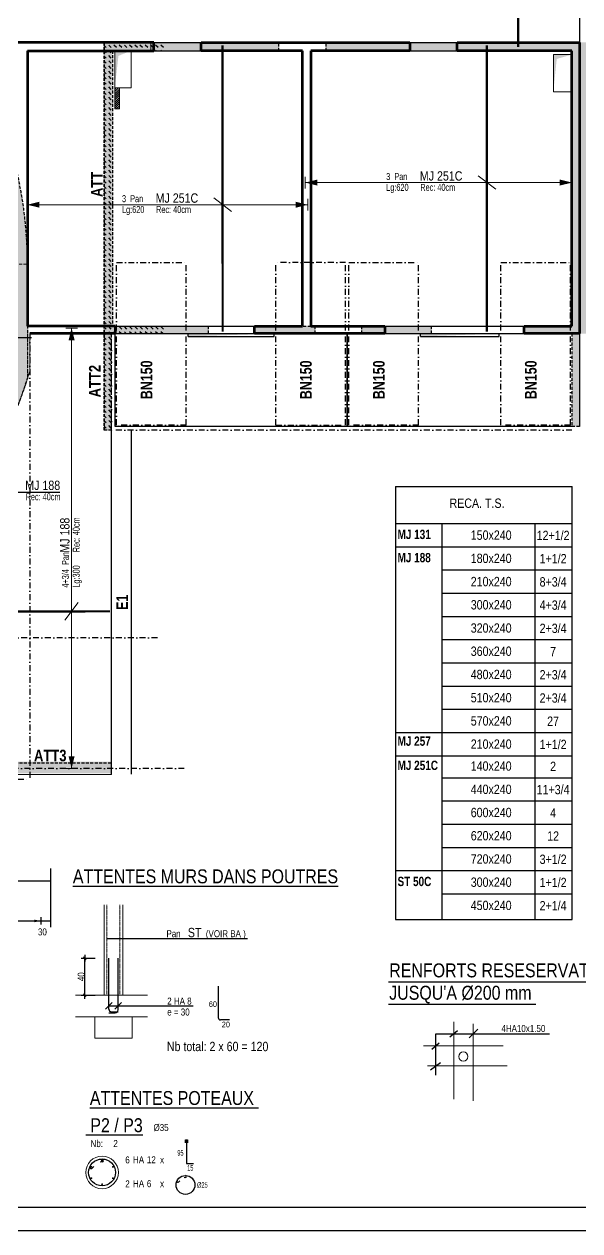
# Model space of a CAD drawing. Header units: millimetres. Extents: x 11968 to 17218, y -49066 to -44866.
# Drawn here: x 14196 to 15392, y -49066 to -46468 of the extents above; entities that cross this region are included whole.
import ezdxf
from ezdxf.enums import TextEntityAlignment as Align

# ---------------------------------------------------------------- set-up
doc = ezdxf.new("R2010")
doc.units = ezdxf.units.MM
for name, pattern in [('CACHE2', [0.1875, 0.125, -0.0625]), ('CACHEX2', [19.05, 12.7, -6.35]), ('TIRETPTX2', [50.8, 25.4, -12.7, 0, -12.7])]:
    doc.linetypes.add(name, pattern=pattern)
for name, color, linetype in [('01-Cad  2', 1, 'Continuous'), ('01_ARMA_INF', 50, 'Continuous'), ('01_cote_gen', 4, 'Continuous'), ('01_linteaux', 2, 'Continuous'), ('01_murs_sup', 2, 'CACHEX2'), ('01_poch_murs', 253, 'Continuous'), ('01_texte', 230, 'Continuous'), ('AA_COTES', 2, 'Continuous')]:
    doc.layers.add(name, color=color, linetype=linetype)
for name, color, linetype, lineweight in [('01_murs_coup', 5, 'Continuous', 60), ('01_PIEUX', 5, 'Continuous', 60), ('01_poutres', 2, 'Continuous', 18), ('01_résv', 32, 'Continuous', 9), ('01_sem', 42, 'Continuous', 15)]:
    doc.layers.add(name, color=color, linetype=linetype, lineweight=lineweight)
doc.styles.add('impact', font='impact.ttf')
doc.styles.add('michel-cote', font='ARIALN.TTF')
doc.styles.add('PATIO', font='ARIALN.TTF')
doc.styles.add('STYLE2', font='ARIALN.TTF')
doc.styles.add('Titre', font='ariblk.ttf')
doc.dimstyles.new('JB25', dxfattribs={"dimscale": 0.1, "dimtxt": 150, "dimasz": 15, "dimexe": 0.1, "dimexo": 0.1, "dimgap": 0.09, "dimtad": 1, "dimdec": 1, "dimlfac": 0.5, "dimdsep": 46, "dimtxsty": 'STYLE2', "dimblk1": 'BOND_G', "dimblk2": 'BOND_D', "dimsah": 1, "dimcen": 1.5, "dimdle": 0.01, "dimse1": 1, "dimse2": 1, "dimclrd": 4, "dimclre": 2, "dimclrt": 6, "dimazin": 2, "dimtfac": 2.333333, "dimtdec": 1, "dimtix": 1, "dimtmove": 2, "dimatfit": 3, "dimldrblk": 'BOND_G', "dimfxl": 1, "dimtolj": 1, "dimtzin": 0, "dimarcsym": 0})
pattern_1 = [(135, (12823.496, -36482.919), (-11.22532, 9e-16), [7.9375, -7.9375])]

# ---------------------------------------------------------------- blocks, each defined once
blk = doc.blocks.new('BOND_G')
at = {"layer": 'AA_COTES', "color": 0}
for p, q in [((5, 0), (-5, 0)), ((1.8, 1.8), (-1.8, -1.8)), ((0, -5), (0, 15))]:
    blk.add_line(p, q, dxfattribs=at)
blk = doc.blocks.new('BOND_D')
at = {"layer": 'AA_COTES', "color": 0}
for p, q in [((5, 0), (-5, 0)), ((-1.8, -1.8), (1.8, 1.8)), ((0, 5), (0, -15))]:
    blk.add_line(p, q, dxfattribs=at)
blk = doc.blocks.new('*D4448')
at = {"layer": '01_cote_gen', "color": 4, "lineweight": -2, "ltscale": 0.5, "transparency": 16777216}
blk.add_line((14326.8, -48557.4), (14326.8, -48480.4), dxfattribs=at)
at = {"layer": 'Defpoints', "color": 0, "ltscale": 0.5, "transparency": 16777216}
for p in [(14326.8, -48478.9), (14378.4, -48478.9), (14360.5, -48558.9)]:
    blk.add_point(p, dxfattribs=at)
at = {"layer": '01_cote_gen', "color": 4, "lineweight": -2, "ltscale": 0.5, "transparency": 16777216, "xscale": 1.5, "yscale": 1.5, "zscale": 1.5}
for name, p, rotation in [('BOND_D', (14326.8, -48478.9), 90), ('BOND_G', (14326.8, -48558.9), 270)]:
    blk.add_blockref(name, p, dxfattribs=dict(at, rotation=rotation))
at = {"layer": '01_cote_gen', "color": 6, "ltscale": 0.5, "transparency": 16777216, "insert": (14319.1, -48518.9), "char_height": 15, "attachment_point": 5, "rotation": 90, "style": 'STYLE2'}
blk.add_mtext('\\A1;40', dxfattribs=at)

msp = doc.modelspace()

# ---------------------------------------------------------------- hatches: boundary and pattern name
at = {"layer": '01_linteaux', "ltscale": 0.5}
h = msp.add_hatch(dxfattribs=at)
h.set_pattern_fill('DASH', color=256, scale=2.5, angle=135)
h.set_pattern_definition(pattern_1)
h.paths.add_polyline_path([(14384.3, -45155.19), (13992.22, -45155.19), (13927.16, -45155.19), (13807.78, -45155.19), (13807.78, -45171.19), (13927.16, -45171.19), (13992.22, -45171.19), (14368.3, -45171.19), (14368.3, -45214.78), (14384.3, -45214.78)])
edge = h.paths.add_edge_path()
edge.add_line((13807.78, -45171.19), (13807.78, -45155.18))
edge.add_arc((13851.01, -46399.16), 1244.73, 91.99066, 105.4374)
edge.add_line((13519.69, -45199.34), (13524.56, -45214.59))
edge.add_arc((13851.01, -46399.16), 1228.73, 100.96877, 105.40741, ccw=False)
edge.add_line((13617.22, -45192.88), (13617.22, -45636.85))
edge.add_line((13617.22, -45636.85), (13635.22, -45636.85))
edge.add_line((13635.22, -45636.85), (13635.22, -45189.53))
edge.add_arc((13851.01, -46399.16), 1228.73, 92.01659, 100.11501, ccw=False)
edge = h.paths.add_edge_path()
edge.add_line((13429.94, -45244.83), (13424.44, -45229.81))
edge.add_arc((13851.01, -46399.16), 1244.73, 110.04186, 114.53183)
edge.add_line((13334.2, -45266.79), (13334.2, -45284.4))
edge.add_arc((13851.01, -46399.16), 1228.73, 110.04083, 114.87281, ccw=False)
edge = h.paths.add_edge_path()
edge.add_line((13334.2, -45284.4), (13334.2, -45266.79))
edge.add_arc((13851.01, -46399.16), 1244.73, 114.53183, 132.24354)
edge.add_line((13014.2, -45477.69), (13014.2, -45651.85))
edge.add_line((13014.2, -45651.85), (13334.2, -45651.85))
edge.add_line((13334.2, -45651.85), (13334.2, -45633.85))
edge.add_line((13334.2, -45633.85), (13030.2, -45633.85))
edge.add_line((13030.2, -45633.85), (13030.2, -45484.8))
edge.add_arc((13851.01, -46399.16), 1228.73, 114.87281, 131.91412, ccw=False)
edge = h.paths.add_edge_path()
edge.add_line((13471.25, -45633.85), (13334.2, -45633.85))
edge.add_line((13334.2, -45633.85), (13334.2, -45651.85))
edge.add_line((13334.2, -45651.85), (13453.25, -45651.85))
edge.add_line((13453.25, -45651.85), (13453.25, -46108.28))
edge.add_arc((13317.72, -46983.34), 885.5, 80.01528, 81.19582, ccw=False)
edge.add_line((13471.25, -46111.26), (13471.25, -46034.13))
edge.add_line((13471.25, -46034.13), (13825.22, -46034.13))
edge.add_line((13825.22, -46034.13), (13825.22, -46257.71))
edge.add_arc((13317.72, -46983.34), 885.5, 55.0317, 88.93337)
edge.add_line((13334.2, -46098), (13334.2, -46118))
edge.add_arc((13317.72, -46983.34), 865.5, 0, 88.90872, ccw=False)
edge.add_line((14183.22, -46983.34), (14183.22, -46984.53))
edge.add_line((14183.22, -46984.53), (14203.22, -46984.53))
edge.add_arc((13317.72, -46983.34), 885.5, 359.9229, 397.71342)
edge.add_line((14018.22, -46441.67), (14018.22, -46129.17))
edge.add_line((14018.22, -46129.17), (14183.22, -46129.17))
edge.add_line((14183.22, -46129.17), (14183.22, -46329.17))
edge.add_line((14183.22, -46329.17), (14203.22, -46329.17))
edge.add_line((14203.22, -46329.17), (14203.22, -46108.57))
edge.add_line((14203.22, -46108.57), (14183.22, -46108.57))
edge.add_line((14183.22, -46108.57), (14183.22, -46113.17))
edge.add_line((14183.22, -46113.17), (13843.22, -46113.17))
edge.add_line((13843.22, -46113.17), (13843.22, -45843.18))
edge.add_line((13843.22, -45843.18), (13825.22, -45832.79))
edge.add_line((13825.22, -45832.79), (13825.22, -46016.13))
edge.add_line((13825.22, -46016.13), (13471.25, -46016.13))
edge.add_line((13471.25, -46016.13), (13471.25, -45633.85))
edge = h.paths.add_edge_path(flags=16)
edge.add_line((13843.22, -46130.17), (13915.97, -46130.17))
edge.add_line((13915.97, -46130.17), (13915.97, -46309.17))
edge.add_line((13915.97, -46309.17), (13891.83, -46309.17))
edge.add_arc((13317.72, -46983.34), 885.5, 49.5831, 53.59773)
edge.add_line((13843.22, -46270.63), (13843.22, -46130.17))
h.paths.add_polyline_path([(13848.75, -46138.17), (13901.72, -46138.17), (13860.45, -46154.78), (13848.75, -46265.98)], flags=0)
h.paths.add_polyline_path([(13933.97, -46130.17), (13998.22, -46130.17), (13998.22, -46309.17), (13933.97, -46309.17), (13933.97, -46309.17)], flags=16)
h.paths.add_polyline_path([(13938.97, -46138.17), (13991.93, -46138.17), (13950.66, -46154.78), (13938.97, -46297.94)], flags=0)
edge = h.paths.add_edge_path(flags=16)
edge.add_line((13914.52, -46329.17), (13998.22, -46329.17))
edge.add_line((13998.22, -46329.17), (13998.22, -46416.75))
edge.add_arc((13317.72, -46983.34), 885.5, 39.78116, 47.62597)
at = {"layer": '01_murs_sup', "ltscale": 0.5}
h = msp.add_hatch(dxfattribs=at)
h.set_pattern_fill('DASH', color=256, scale=2.5, angle=135)
h.set_pattern_definition([(135, (-24304.971, -31573.618), (-11.2253202, 9e-16), [7.9375, -7.9375])])
h.paths.add_polyline_path([(16814.17, -46480.17), (16798.17, -46480.17), (16798.17, -46507.17), (15875.17, -46507.17), (15875.17, -46525.17), (16798.17, -46525.17), (16798.17, -47118.17), (16672.17, -47118.17), (16672.17, -47134.17), (16814.17, -47134.17)])
h.paths.add_polyline_path([(16572.17, -47118.17), (16418.18, -47118.17), (16418.18, -47134.17), (16572.17, -47134.17)], flags=17)
h.paths.add_polyline_path([(16218.18, -47118.17), (16022.17, -47118.17), (16022.17, -47134.17), (16218.18, -47134.17)], flags=17)
h.paths.add_polyline_path([(15922.17, -47118.17), (15722.17, -47118.17), (15722.17, -47134.17), (15922.17, -47134.17)])
h.paths.add_polyline_path([(15622.17, -47118.17), (15409.17, -47118.17), (15409.17, -46525.17), (15773.17, -46525.17), (15773.17, -46507.17), (15393.17, -46507.17), (15393.17, -47134.17), (15622.17, -47134.17)])
h.paths.add_polyline_path([(15391.17, -46507.17), (14846.17, -46507.17), (14846.17, -46525.17), (15375.17, -46525.17), (15375.17, -47118.17), (15272.17, -47118.17), (15272.17, -47134.17), (15375.17, -47134.17), (15375.17, -47334.17), (15391.17, -47334.17)])
h.paths.add_polyline_path([(15072.17, -47118.17), (14922.17, -47118.17), (14922.17, -47134.17), (15072.17, -47134.17)], flags=17)
h.paths.add_polyline_path([(14822.17, -47118.17), (14692.17, -47118.17), (14692.17, -47134.17), (14822.17, -47134.17)])
h.paths.add_polyline_path([(14592.17, -47118.17), (14386.17, -47118.17), (14386.17, -46525.17), (14744.17, -46525.17), (14744.17, -46507.17), (14368.17, -46507.17), (14368.17, -47342.17), (14384.17, -47342.17), (14384.17, -47134.17), (14592.17, -47134.17)])
h = msp.add_hatch(dxfattribs=at)
h.set_pattern_fill('DASH', color=256, scale=2.5, angle=135)
h.set_pattern_definition(pattern_1)
h.paths.add_polyline_path([(14386.3, -46525.17), (14498.59, -46525.17), (14498.59, -46507.17), (14368.3, -46507.17), (14368.3, -46984.53), (14386.3, -46984.53)])
h.paths.add_polyline_path([(14386.3, -46984.53), (14368.3, -46984.53), (14368.3, -47342.17), (14384.3, -47342.17), (14384.3, -47134.17), (14498.59, -47134.17), (14498.59, -47118.17), (14386.3, -47118.17)])
h = msp.add_hatch(dxfattribs=at)
h.set_pattern_fill('DASH', color=256, scale=2.5, angle=135)
h.set_pattern_definition(pattern_1)
edge = h.paths.add_edge_path()
edge.add_line((13334.2, -46664.53), (13334.2, -46684.53))
edge.add_arc((13334.2, -46984.53), 300, 0, 90, ccw=False)
edge.add_line((13634.2, -46984.53), (13654.2, -46984.53))
edge.add_line((13654.2, -46984.53), (13654.2, -46983.29))
edge.add_arc((13334.2, -46984.53), 320, 0.22273, 90)
h.paths.add_polyline_path([(13334.2, -46664.53), (13034.2, -46664.53), (13034.2, -46597.84), (13014.2, -46597.84), (13014.2, -46664.53), (12887.37, -46664.53), (12887.37, -46684.53), (13334.2, -46684.53)])
h.paths.add_polyline_path([(12754.17, -46664.53), (12473.05, -46664.53), (12376.99, -46984.53), (12393.7, -46984.53), (12483.75, -46684.53), (12754.17, -46684.53)])
h.paths.add_polyline_path([(13334.2, -47116.17), (13165.78, -47116.17), (13165.78, -47136.17), (13229.17, -47136.17), (13229.17, -47276.57), (13247.17, -47276.57), (13247.17, -47136.17), (13334.2, -47136.17)])
edge = h.paths.add_edge_path()
edge.add_line((13654.2, -46984.53), (13634.2, -46984.53))
edge.add_line((13634.2, -46984.53), (13634.2, -47116.17))
edge.add_line((13634.2, -47116.17), (13334.2, -47116.17))
edge.add_line((13334.2, -47116.17), (13334.2, -47136.17))
edge.add_line((13334.2, -47136.17), (13634.2, -47136.17))
edge.add_line((13634.2, -47136.17), (13634.2, -47388.17))
edge.add_line((13634.2, -47388.17), (13334.2, -47388.17))
edge.add_line((13334.2, -47388.17), (13334.2, -47408.17))
edge.add_line((13334.2, -47408.17), (14126.11, -47408.17))
edge.add_arc((13334.2, -46957.84), 911, 330.37436, 342.53676)
edge.add_line((14203.22, -47231.22), (14203.22, -46984.53))
edge.add_line((14203.22, -46984.53), (14183.22, -46984.53))
edge.add_line((14183.22, -46984.53), (14183.22, -47228.13))
edge.add_arc((13334.2, -46957.84), 891, 331.11977, 342.3403, ccw=False)
edge.add_line((14114.39, -47388.17), (13654.2, -47388.17))
edge.add_line((13654.2, -47388.17), (13654.2, -46984.53))
h.paths.add_polyline_path([(13334.2, -47388.17), (13247.17, -47388.17), (13247.17, -47379.77), (13229.17, -47379.77), (13229.17, -47388.17), (13181.85, -47388.17), (13181.85, -47408.17), (13334.2, -47408.17)])
h.paths.add_polyline_path([(12250.16, -47408.28), (12882.35, -47408.17), (12882.35, -47388.17), (12272.53, -47388.17), (12348.18, -47136.17), (13041.17, -47136.17), (13041.17, -47388.17), (12985.55, -47388.17), (12985.55, -47408.17), (13078.65, -47408.17), (13078.65, -47388.17), (13059.17, -47388.17), (13059.17, -47116.17), (12354.18, -47116.17), (12393.7, -46984.53), (12376.99, -46984.53)])
h = msp.add_hatch(dxfattribs=at)
h.set_pattern_fill('DASH', color=256, scale=2.5, angle=135)
h.set_pattern_definition([(135, (12823.496, -36480.419), (-11.22532, 9e-16), [7.9375, -7.9375])])
h.paths.add_polyline_path([(13334.2, -48055.66), (12681.27, -48055.66), (12681.27, -48080.66), (13334.2, -48080.66)])
h.paths.add_polyline_path([(14384.3, -48055.66), (13334.2, -48055.66), (13334.2, -48080.66), (14384.3, -48080.66)])
at = {"layer": '01_résv', "ltscale": 0.5}
h = msp.add_hatch(dxfattribs=at)
h.set_pattern_fill('ANSI31', color=256)
h.set_pattern_definition([(45, (-4665.36, -25191.075), (-2.24506403, 2.24506403), [])])
h.paths.add_polyline_path([(14401.25, -46605.17), (14391.25, -46605.17), (14391.25, -46650.17), (14401.25, -46650.17)])

# ---------------------------------------------------------------- linework, layer by layer
at = {"layer": '01-Cad  2'}
for p, q in [((16168.3, -49016.08, 0.01), (12018.3, -49016.08, -0.3)), ((16168.3, -49066.08, 0.01), (11968.3, -49066.08, -0.3))]:
    msp.add_line(p, q, dxfattribs=at)
at = {"layer": '01_ARMA_INF', "linetype": 'Continuous', "lineweight": 0, "const_width": 5, "flags": 128}
for points in [[(15259.6, -46367.17), (15259.69, -46517.17)], [(14623.4, -46513.17), (14623.49, -47130.22)], [(15191.98, -46513.13), (15192.06, -47130.17)], [(14381.3, -47732.1), (14086.42, -47732.13)]]:
    msp.add_lwpolyline(points, dxfattribs=at)
at = {"layer": '01_linteaux', "ltscale": 0.5}
for p, q in [((15391.17, -46377.18), (15391.17, -46507.17)), ((14475.18, -46507.17), (14577.28, -46507.17)), ((15026.2, -46507.22), (15128.2, -46507.17)), ((14475.28, -46525.22), (14577.28, -46525.22)), ((15026.2, -46525.13), (15128.2, -46525.13)), ((14392.18, -47118.17), (14692.17, -47118.17)), ((14972.18, -47118.17), (15272.17, -47118.17)), ((14392.17, -47334.17), (14392.17, -47134.17)), ((14392.18, -47134.17), (14692.17, -47134.17)), ((14549.17, -47140.17), (14734.17, -47140.17)), ((14891.17, -47334.17), (14891.17, -47134.17)), ((14892.17, -47334.17), (14892.17, -47134.17)), ((14972.18, -47134.17), (15272.17, -47134.17)), ((15049.17, -47140.17), (15218.18, -47140.17)), ((15391.17, -47134.17), (15391.17, -47334.17)), ((14891.17, -47334.17), (14392.17, -47334.17)), ((15375.17, -47334.17), (14892.17, -47334.17))]:
    msp.add_line(p, q, dxfattribs=at)
at = {"layer": '01_linteaux', "linetype": 'TIRETPTX2', "ltscale": 0.5}
for p, q in [((14395.17, -46981.17), (14545.17, -46981.17)), ((14395.17, -47331.17), (14395.17, -46981.17)), ((14545.17, -47331.17), (14545.17, -46981.17)), ((14888.17, -46981.17), (14738.17, -46981.17)), ((14738.17, -47331.17), (14738.17, -46981.17)), ((14888.17, -47331.17), (14888.17, -46981.17)), ((14895.17, -46981.17), (15045.17, -46981.17)), ((14895.17, -47331.17), (14895.17, -46981.17)), ((15045.17, -47331.17), (15045.17, -46981.17)), ((15222.18, -47331.17), (15222.18, -46981.17)), ((15222.18, -46981.17), (15372.18, -46981.17)), ((15372.18, -47331.17), (15372.18, -46981.17)), ((14208.18, -47134.17), (14208.18, -48093.47)), ((14384.17, -47342.17), (14384.17, -47142.17)), ((14549.17, -47140.17), (14549.17, -47134.17)), ((14734.17, -47140.17), (14734.17, -47134.17)), ((15049.17, -47140.17), (15049.17, -47134.17)), ((15218.18, -47140.17), (15218.18, -47134.17)), ((14545.17, -47331.17), (14395.17, -47331.17)), ((14738.17, -47331.17), (14888.17, -47331.17)), ((15045.17, -47331.17), (14895.17, -47331.17)), ((15372.18, -47331.17), (15222.18, -47331.17)), ((15375.17, -47342.17), (14384.17, -47342.17)), ((14483.05, -47789.13), (14031.56, -47789.13)), ((14540.94, -48070.66), (11996.65, -48070.66)), ((14183.18, -48093.47), (14208.18, -48093.47))]:
    msp.add_line(p, q, dxfattribs=at)
at = {"layer": '01_linteaux', "linetype": 'Continuous', "ltscale": 0.5}
for p, q in [((14183.21, -47142.17), (14211.72, -47142.17)), ((14384.3, -48083.16), (14384.3, -47342.17))]:
    msp.add_line(p, q, dxfattribs=at)
at = {"layer": '01_linteaux', "linetype": 'Continuous'}
for p, q in [((14009.79, -48312.34), (14253.27, -48312.34)), ((14613.83, -48539.35), (14613.83, -48606.94)), ((14638.44, -48611.94), (14618.83, -48611.94))]:
    msp.add_line(p, q, dxfattribs=at)
msp.add_arc((14618.83, -48606.94), 5, 180, 270, dxfattribs=at)
at = {"layer": '01_linteaux', "ltscale": 0.5}
for points in [[(14549.17, -47140.17), (14549.17, -47134.17), (14734.17, -47134.17)], [(15049.17, -47140.17), (15049.17, -47134.17), (15218.18, -47134.17)]]:
    msp.add_solid(points, dxfattribs=at)
at = {"layer": '01_murs_coup', "ltscale": 0.5}
for p, q in [((14475.18, -46507.17), (14064.17, -46507.17)), ((14475.28, -46525.22), (14475.18, -46507.17)), ((14577.28, -46525.17), (14577.28, -46507.22)), ((14577.28, -46507.22), (15026.2, -46507.22)), ((15026.2, -46507.22), (15026.2, -46525.13)), ((15128.2, -46507.17), (15391.17, -46507.17)), ((15128.2, -46525.13), (15128.2, -46507.22)), ((15391.17, -46507.17), (15391.17, -47134.17)), ((14203.17, -46525.17), (14203.18, -47118.17)), ((14203.18, -46525.17), (14475.28, -46525.22)), ((14795.18, -46525.17), (14577.28, -46525.17)), ((14795.18, -47118.17), (14795.18, -46525.17)), ((15026.2, -46525.13), (14813.18, -46525.17)), ((14813.18, -46525.17), (14813.18, -47118.17)), ((15375.17, -46525.17), (15128.2, -46525.13)), ((15375.17, -47118.17), (15375.17, -46525.17)), ((14392.18, -47118.17), (14203.18, -47118.17)), ((14392.18, -47118.17), (14392.18, -47134.17)), ((14692.17, -47134.17), (14692.17, -47118.17)), ((14692.17, -47118.17), (14795.18, -47118.17)), ((14813.18, -47118.17), (14972.18, -47118.17)), ((14972.18, -47118.17), (14972.18, -47134.17)), ((15272.17, -47134.17), (15272.17, -47118.17)), ((15272.17, -47118.17), (15375.17, -47118.17)), ((14392.18, -47134.17), (14208.18, -47134.17)), ((14972.18, -47134.17), (14692.17, -47134.17)), ((15391.17, -47134.17), (15272.17, -47134.17))]:
    msp.add_line(p, q, dxfattribs=at)
at = {"layer": '01_murs_coup', "linetype": 'Continuous', "lineweight": 5, "ltscale": 0.5}
for p, q in [((14064.29, -46507.17), (14468.55, -46507.17)), ((14064.29, -46507.17), (14468.55, -46507.17)), ((14468.55, -46525.17), (14468.55, -46507.17)), ((14203.22, -46525.17), (14203.22, -47108.17)), ((14203.22, -46525.17), (14203.22, -47118.17)), ((14203.22, -46525.17), (14468.55, -46525.17)), ((14203.22, -46525.17), (14468.55, -46525.17)), ((14203.22, -46525.17), (14203.22, -46745.17)), ((14203.22, -47118.17), (14392.18, -47118.17)), ((14203.22, -47118.17), (14392.18, -47118.17)), ((14392.18, -47134.17), (14392.18, -47118.17)), ((14208.18, -47134.17), (14392.18, -47134.17)), ((14208.18, -47134.17), (14392.18, -47134.17)), ((14208.18, -47134.17), (14208.18, -47214.93))]:
    msp.add_line(p, q, dxfattribs=at)
msp.add_arc((13334.2, -46957.84), 911, 330.1635, 343.60805, dxfattribs=at)
at = {"layer": '01_murs_sup', "ltscale": 0.5}
for p, q in [((14368.17, -46507.17), (14744.17, -46507.17)), ((14368.17, -46507.17), (14744.17, -46507.17)), ((14368.17, -46507.17), (14368.17, -47342.17)), ((14368.3, -46507.17), (14498.69, -46507.17)), ((14368.3, -46507.17), (14368.3, -47125.17)), ((14368.3, -46507.17), (14368.3, -47125.17)), ((14368.3, -47342.17), (14368.3, -46507.17)), ((14744.17, -46525.17), (14744.17, -46507.17)), ((14846.17, -46507.17), (15391.17, -46507.17)), ((14846.17, -46507.17), (15391.17, -46507.17)), ((14846.17, -46525.17), (14846.17, -46507.17)), ((15391.17, -47134.17), (15391.17, -46507.17)), ((14386.17, -46525.17), (14744.17, -46525.17)), ((14386.17, -46525.17), (14744.17, -46525.17)), ((14386.17, -46525.17), (14386.17, -47118.17)), ((14386.3, -46525.17), (14498.69, -46525.17)), ((14386.3, -46525.17), (14386.3, -47118.17)), ((14846.17, -46525.17), (15375.17, -46525.17)), ((14846.17, -46525.17), (15375.17, -46525.17)), ((15375.17, -47118.17), (15375.17, -46525.17)), ((14203.22, -46983.34), (14203.22, -47231.22)), ((14386.17, -47118.17), (14592.17, -47118.17)), ((14386.3, -47118.17), (14498.59, -47118.17)), ((14386.3, -47118.17), (14498.59, -47118.17)), ((14592.17, -47118.17), (14592.17, -47134.17)), ((14692.17, -47118.17), (14822.17, -47118.17)), ((14692.17, -47118.17), (14822.17, -47118.17)), ((14692.17, -47118.17), (14692.17, -47134.17)), ((14822.17, -47118.17), (14822.17, -47134.17)), ((14922.17, -47118.17), (15072.17, -47118.17)), ((14922.17, -47118.17), (15072.17, -47118.17)), ((14922.17, -47118.17), (14922.17, -47134.17)), ((15072.17, -47118.17), (15072.17, -47134.17)), ((15272.17, -47118.17), (15375.17, -47118.17)), ((15272.17, -47118.17), (15272.17, -47134.17)), ((14203.22, -47134.17), (14203.22, -47231.22)), ((14384.17, -47134.17), (14592.17, -47134.17)), ((14384.17, -47342.17), (14384.17, -47134.17)), ((14384.3, -47134.17), (14498.59, -47134.17)), ((14384.3, -47134.17), (14498.59, -47134.17)), ((14384.3, -47342.17), (14384.3, -47134.17)), ((14692.17, -47134.17), (14822.17, -47134.17)), ((14692.17, -47134.17), (14822.17, -47134.17)), ((14922.17, -47134.17), (15072.17, -47134.17)), ((14922.17, -47134.17), (15072.17, -47134.17)), ((15272.17, -47134.17), (15375.17, -47134.17)), ((15375.17, -47134.17), (15375.17, -47334.17)), ((15391.17, -47334.17), (15375.17, -47334.17)), ((14384.17, -47342.17), (14368.17, -47342.17)), ((14384.3, -47342.17), (14368.3, -47342.17)), ((12681.27, -48058.16), (14384.3, -48058.16)), ((14384.3, -48083.16), (14384.3, -48058.16))]:
    msp.add_line(p, q, dxfattribs=at)
for centre, radius, start, end in [((13317.72, -46983.34), 885.5, 0, 37.71342), ((13334.2, -46957.84), 911, 330.37436, 342.53676)]:
    msp.add_arc(centre, radius, start, end, dxfattribs=at)
at = {"layer": '01_PIEUX', "color": 2, "linetype": 'Continuous', "lineweight": 5, "ltscale": 0.5}
msp.add_line((13006.3, -48083.16), (14384.3, -48083.16), dxfattribs=at)
at = {"layer": '01_poch_murs', "linetype": 'CACHEX2', "lineweight": 5, "ltscale": 0.5}
msp.add_line((14201.16, -46984.53), (13654.2, -46984.53), dxfattribs=at)
at = {"layer": '01_poutres'}
for p, q in [((15121.1, -48616.29, -0.05), (15121.1, -48782.66, -0.05)), ((15162.71, -48620.07, -0.05), (15162.71, -48786.44, -0.05)), ((15055.53, -48667.97, -0.05), (15227.02, -48667.97, -0.05)), ((15064.35, -48710.82, -0.05), (15235.84, -48710.82, -0.05))]:
    msp.add_line(p, q, dxfattribs=at)
msp.add_circle((15141.43, -48690.8, -0.05), 10, dxfattribs=at)
at = {"layer": '01_résv', "ltscale": 0.5}
for p, q in [((14391.25, -46650.17), (14391.25, -46525.17)), ((14391.25, -46525.17), (14426.25, -46525.17)), ((14426.25, -46525.17), (14426.25, -46605.17)), ((15335.15, -46613.17), (15335.15, -46533.17)), ((15335.15, -46533.17), (15375.15, -46533.17)), ((15375.15, -46533.17), (15375.15, -46613.17)), ((14426.25, -46605.17), (14391.25, -46605.17)), ((14401.25, -46650.17), (14401.25, -46605.17)), ((15375.15, -46613.17), (15335.15, -46613.17)), ((14401.25, -46650.17), (14391.25, -46650.17))]:
    msp.add_line(p, q, dxfattribs=at)
for points in [[(14391.25, -46605.17), (14391.25, -46525.17), (14399.22, -46536.03)], [(14391.25, -46525.17), (14426.25, -46525.17), (14399.22, -46536.03)], [(15335.15, -46613.17), (15335.15, -46533.17), (15342.41, -46542.74)], [(15335.15, -46533.17), (15375.15, -46533.17), (15342.41, -46542.74)]]:
    msp.add_solid(points, dxfattribs=at)
at = {"layer": '01_sem', "color": 2, "lineweight": 0, "ltscale": 7}
for p, q in [((14368.41, -48364.21), (14368.41, -48558.88)), ((14408.41, -48364.21), (14408.41, -48558.88)), ((14461.67, -48558.88), (14306.9, -48558.88)), ((14428.41, -48604.88), (14306.9, -48604.88)), ((14348.41, -48650.43), (14348.41, -48604.88)), ((14461.67, -48604.88), (14428.41, -48604.88)), ((14428.41, -48650.43), (14428.41, -48604.88)), ((14348.41, -48651.03), (14348.41, -48650.43)), ((14388.41, -48651.03), (14348.41, -48651.03)), ((14348.41, -48651.03), (14428.41, -48651.03)), ((14428.41, -48651.03), (14428.41, -48650.43))]:
    msp.add_line(p, q, dxfattribs=at)
at = {"layer": '01_sem', "color": 2, "linetype": 'CACHE2', "lineweight": 0, "ltscale": 5}
for p, q in [((14374.41, -48364.21), (14374.41, -48556.74)), ((14402.41, -48364.21), (14402.41, -48556.74))]:
    msp.add_line(p, q, dxfattribs=at)
at = {"layer": '01_sem', "color": 2, "lineweight": 0, "ltscale": 7}
msp.add_circle((14363.99, -48940.34), 35, dxfattribs=at)
at = {"layer": '01_texte', "linetype": 'Continuous', "lineweight": 0}
for p, q in [((15172.98, -46794.36), (15211.05, -46823.37)), ((14801.18, -46796.39), (14801.18, -46821.35)), ((14801.18, -46808.87), (15375.17, -46808.87)), ((15375.17, -46796.39), (15375.17, -46821.35)), ((14203.17, -46844.11), (14203.17, -46869.07)), ((14604.41, -46842.08), (14642.48, -46871.09)), ((14806.6, -46844.11), (14806.6, -46869.07)), ((14203.17, -46856.59), (14806.6, -46856.59)), ((14285.88, -47122.17), (14310.84, -47122.17)), ((14298.36, -48070.16), (14298.25, -47123.44)), ((14298.36, -48068.9), (14298.25, -47123.44)), ((14283.83, -47751.15), (14312.84, -47713.07)), ((14285.88, -48070.16), (14310.84, -48070.16))]:
    msp.add_line(p, q, dxfattribs=at)
at = {"layer": '01_texte', "ltscale": 200}
for p, q in [((14427.11, -48033.16), (14427.11, -47392.17)), ((13994.46, -47475.77), (14273.18, -47475.77)), ((14363.92, -48917.78), (14359.94, -48918.49)), ((14343.65, -48930.52), (14346.35, -48927.51)), ((14543.32, -48951.42), (14540.53, -48951.92)), ((14529.13, -48960.34), (14531.02, -48958.23))]:
    msp.add_line(p, q, dxfattribs=at)
at = {"layer": '01_texte', "ltscale": 30}
for p, q in [((14995.66, -47462.99), (15375.66, -47462.99)), ((14995.66, -47462.99), (14995.66, -48395.72)), ((15375.66, -47542.99), (15375.66, -47462.99)), ((14995.66, -47542.99), (15375.66, -47542.99)), ((15095.66, -48395.72), (15095.66, -47542.99)), ((15295.66, -48395.72), (15295.66, -47542.99)), ((15375.66, -48395.72), (15375.66, -47542.99)), ((14995.66, -47592.99), (15375.66, -47592.99)), ((15095.66, -47642.99), (15375.66, -47642.99)), ((15095.66, -48395.72), (15095.66, -47692.99)), ((15095.66, -47692.99), (15375.66, -47692.99)), ((15295.66, -48395.72), (15295.66, -47692.99)), ((15375.66, -48395.72), (15375.66, -47692.99)), ((15095.66, -47742.99), (15375.66, -47742.99)), ((15095.66, -47792.99), (15375.66, -47792.99)), ((15095.66, -47842.99), (15375.66, -47842.99)), ((15095.66, -47892.99), (15375.66, -47892.99)), ((15095.66, -47942.99), (15375.66, -47942.99)), ((14995.66, -47992.99), (15375.66, -47992.99)), ((14995.66, -48042.99), (15375.66, -48042.99)), ((15095.66, -48090.26), (15375.66, -48090.26)), ((15095.66, -48140.26), (15375.66, -48140.26)), ((15095.66, -48190.26), (15375.66, -48190.26)), ((15095.66, -48240.26), (15375.66, -48240.26)), ((14253.27, -48285.5), (14253.27, -48411.86)), ((14995.66, -48290.26), (15375.66, -48290.26)), ((14253.27, -48312.34), (14253.27, -48411.86)), ((15095.66, -48340.26), (15375.66, -48340.26)), ((13801.13, -48398.76), (14253.27, -48398.76)), ((14232.17, -48390.7), (14232.17, -48406.34)), ((14995.66, -48395.72), (15375.66, -48395.72)), ((15095.66, -48395.72), (15375.66, -48395.72)), ((14378.41, -48588.45), (14378.41, -48478.88)), ((14398.41, -48590.45), (14398.41, -48478.88)), ((14980.19, -48529.79, -0.05), (15492.45, -48529.79, -0.05)), ((14371.34, -48588.84), (14385.48, -48574.7)), ((14378.41, -48581.77), (14560.08, -48581.77)), ((14391.34, -48588.84), (14405.48, -48574.7)), ((14980.19, -48577.95, -0.05), (15297.21, -48577.95, -0.05)), ((14378.41, -48596.45), (14392.41, -48596.45)), ((14384.41, -48594.45), (14398.41, -48594.45)), ((15128.78, -48635.25, -0.05), (15112.39, -48649.12, -0.05)), ((15172.79, -48631.47, -0.05), (15153.88, -48650.38, -0.05)), ((15089.69, -48661.72, -0.05), (15073.3, -48675.58, -0.05)), ((15082.13, -48731.04, -0.05), (15082.13, -48641.55, -0.05)), ((15082.13, -48641.55, -0.05), (15326.54, -48641.55, -0.05)), ((15092.22, -48704.57, -0.05), (15070.78, -48719.7, -0.05)), ((14543.72, -48876.5), (14543.72, -48870.23)), ((14543.72, -48870.23), (14547.46, -48870.23)), ((14545.57, -48871.58), (14545.57, -48921.09)), ((14547.46, -48870.23), (14547.46, -48876.5)), ((14545.57, -48921.09), (14560.57, -48921.09))]:
    msp.add_line(p, q, dxfattribs=at)
at = {"layer": '01_texte'}
msp.add_line((14677.08, -48437.11), (14374.41, -48437.11), dxfattribs=at)
at = {"layer": '01_texte', "ltscale": 200, "const_width": 3}
for points in [[(14427.11, -47392.17), (14427.11, -47342.17)], [(14427.11, -48083.16), (14427.11, -48033.16)]]:
    msp.add_lwpolyline(points, dxfattribs=at)
at = {"layer": '01_texte', "ltscale": 200, "const_width": 2}
for points in [[(14339.89, -48928.28, 1), (14341.89, -48928.28, 1)], [(14362.51, -48914.71, 1), (14364.51, -48914.71, 1)], [(14388.08, -48928.28, -1), (14386.08, -48928.28, -1)], [(14339.89, -48952.73, 1), (14341.89, -48952.73, 1)], [(14388.08, -48952.73, -1), (14386.08, -48952.73, -1)], [(14362.99, -48965.67, 1), (14364.99, -48965.67, 1)]]:
    msp.add_lwpolyline(points, format="xyb", close=True, dxfattribs=at)
at = {"layer": '01_texte', "ltscale": 200}
for centre, radius in [((14363.99, -48940.34), 29), ((14543.36, -48967.21), 20.3)]:
    msp.add_circle(centre, radius, dxfattribs=at)
at = {"layer": '01_texte', "ltscale": 30}
for centre, start, end in [((14384.41, -48588.45), 180, 270), ((14392.41, -48590.45), 270, 0)]:
    msp.add_arc(centre, 6, start, end, dxfattribs=at)
at = {"layer": '01_texte', "ltscale": 200}
for centre, radius, start, end in [((14363.87, -48914.56), 3.22, 270.92288, 87.90921), ((14340.95, -48928.77), 3.22, 150.17259, 327.15893), ((14543.28, -48949.17), 2.26, 270.92288, 87.90921), ((14527.23, -48959.11), 2.26, 150.17259, 327.15893)]:
    msp.add_arc(centre, radius, start, end, dxfattribs=at)
at = {"layer": '01_texte', "linetype": 'Continuous', "lineweight": 0}
for points in [[(14801.18, -46808.87), (14827.27, -46802.41), (14827.27, -46808.87)], [(14801.18, -46808.87), (14827.27, -46815.33), (14827.27, -46808.87)], [(15375.17, -46808.87), (15349.08, -46802.41), (15349.08, -46808.87)], [(15375.17, -46808.87), (15349.08, -46815.33), (15349.08, -46808.87)], [(14203.17, -46856.59), (14229.27, -46850.13), (14229.27, -46856.59)], [(14203.17, -46856.59), (14229.27, -46863.05), (14229.27, -46856.59)], [(14806.6, -46856.59), (14780.51, -46850.13), (14780.51, -46856.59)], [(14806.6, -46856.59), (14780.51, -46863.05), (14780.51, -46856.59)], [(14298.36, -47122.17), (14291.9, -47148.27), (14298.36, -47148.27)], [(14298.36, -47122.17), (14304.82, -47148.27), (14298.36, -47148.27)], [(14298.36, -48070.16), (14291.9, -48044.06), (14298.36, -48044.06)], [(14298.36, -48070.16), (14304.82, -48044.06), (14298.36, -48044.06)]]:
    msp.add_solid(points, dxfattribs=at)
at = {"layer": '01_texte', "ltscale": 30}
for points in [[(14232.17, -48398.76), (14218.35, -48396.01), (14218.35, -48398.76)], [(14232.17, -48398.76), (14218.35, -48401.52), (14218.35, -48398.76)]]:
    msp.add_solid(points, dxfattribs=at)

# ---------------------------------------------------------------- texts
at = {"layer": '01_texte', "style": 'Titre', "width": 0.7}
for s, rotation, p in [('ATT', 90, (14372.69, -46812.84)), ('ATT2', 90, (14368.3, -47236.5)), ('ATT3', 0, (14252.42, -48062.51))]:
    msp.add_text(s, height=25, rotation=rotation, dxfattribs=at).set_placement(p, align=Align.BOTTOM_CENTER)
at = {"layer": '01_texte', "ltscale": 5, "style": 'PATIO', "width": 0.8}
for s, p in [('3  Pan', (14975.45, -46803.33)), ('Lg:620', (14975.45, -46826.67)), ('Rec: 40cm', (15048.78, -46826.67)), ('3  Pan', (14406.88, -46851.05)), ('Lg:620', (14406.88, -46874.39)), ('Rec: 40cm', (14480.21, -46874.39)), ('Rec: 40cm', (14199.35, -47492.88))]:
    msp.add_text(s, height=15, dxfattribs=at).set_placement(p)
at = {"layer": '01_texte', "ltscale": 5, "style": 'PATIO'}
for s, p in [('MJ 251C', (15047.79, -46804.54)), ('MJ 251C', (14479.21, -46852.26)), ('MJ 188', (14198.66, -47470.75))]:
    msp.add_text(s, height=20, dxfattribs=at).set_placement(p)
at = {"layer": '01_texte', "ltscale": 0.5, "style": 'impact'}
for p in [(14479.61, -47233.59), (14822.61, -47233.59), (14979.61, -47233.59), (15306.61, -47233.59)]:
    msp.add_text('BN150', height=25, rotation=90, dxfattribs=at).set_placement(p, align=Align.BOTTOM_CENTER)
at = {"layer": '01_texte', "ltscale": 30}
for s, height, style, p in [('RECA. T.S.', 20, 'michel-cote', (15111.67, -47509.28)), ('MJ 131', 20, 'impact', (14999.8, -47576.41)), ('MJ 188', 20, 'impact', (14999.8, -47626.41)), ('MJ 257', 20, 'impact', (14999.8, -48021.53)), ('MJ 251C', 20, 'impact', (14999.8, -48073.68)), ('ST 50C', 20, 'impact', (14999.8, -48323.68)), ('RENFORTS RESESERVATIONS ', 30, 'michel-cote', (14981.88, -48520.2, -0.05)), ("JUSQU'A %%C200 mm", 30, 'michel-cote', (14981.88, -48568.36, -0.05)), ('4HA10x1.50', 15, 'michel-cote', (15223.35, -48637.87, -0.05))]:
    msp.add_text(s, height=height, dxfattribs=dict(at, style=style)).set_placement(p)
at = {"layer": '01_texte', "ltscale": 5, "style": 'PATIO'}
msp.add_text('MJ 188', height=20, rotation=90, dxfattribs=at).set_placement((14293.75, -47605.68))
at = {"layer": '01_texte', "ltscale": 5, "style": 'PATIO', "width": 0.8}
for s, p in [('Rec: 40cm', (14315.88, -47604.98)), ('4+3/4  Pan', (14292.54, -47681.05)), ('Lg:300', (14315.88, -47681.05))]:
    msp.add_text(s, height=15, rotation=90, dxfattribs=at).set_placement(p)
at = {"layer": '01_texte', "ltscale": 30, "style": 'STYLE2'}
for s, p in [('150x240', (15201.35, -47567.99)), ('12+1/2', (15334.58, -47568.66)), ('180x240', (15201.35, -47617.99)), ('1+1/2', (15334.58, -47618.66)), ('210x240', (15201.35, -47667.99)), ('8+3/4', (15334.58, -47668.66)), ('300x240', (15201.35, -47717.99)), ('4+3/4', (15334.58, -47718.66)), ('320x240', (15201.35, -47767.99)), ('2+3/4', (15334.58, -47768.66)), ('360x240', (15201.35, -47817.99)), ('7', (15334.58, -47818.66)), ('480x240', (15201.35, -47867.99)), ('2+3/4', (15334.58, -47868.66)), ('510x240', (15201.35, -47917.99)), ('2+3/4', (15334.58, -47918.66)), ('570x240', (15201.35, -47967.99)), ('27', (15334.58, -47968.66)), ('210x240', (15201.35, -48017.99)), ('1+1/2', (15334.58, -48018.66)), ('140x240', (15201.35, -48065.26)), ('2', (15334.58, -48065.93)), ('440x240', (15201.35, -48115.26)), ('11+3/4', (15334.58, -48115.93)), ('600x240', (15201.35, -48165.26)), ('4', (15334.58, -48165.93)), ('620x240', (15201.35, -48215.26)), ('12', (15334.58, -48215.93)), ('720x240', (15201.35, -48265.26)), ('3+1/2', (15334.58, -48265.93)), ('300x240', (15201.35, -48315.26)), ('1+1/2', (15334.58, -48315.93)), ('450x240', (15201.35, -48365.26)), ('2+1/4', (15334.58, -48365.93))]:
    msp.add_text(s, height=20, dxfattribs=at).set_placement(p, align=Align.MIDDLE_CENTER)
at = {"layer": '01_texte', "style": 'impact'}
msp.add_text('E1', height=25, rotation=90, dxfattribs=at).set_placement((14427.11, -47712.67), align=Align.BOTTOM_CENTER)
at = {"layer": '01_texte', "ltscale": 30, "style": 'michel-cote'}
msp.add_text('%%UATTENTES MURS DANS POUTRES', height=30, dxfattribs=at).set_placement((14301.11, -48326.73), align=Align.BOTTOM_LEFT)
at = {"layer": '01_texte', "style": 'STYLE2'}
for s, height, p in [('30', 15, (14226, -48429.86)), (' Pan  ', 15, (14497.73, -48433.73)), ('ST ', 20, (14548.58, -48433.73)), ('(VOIR BA )', 15, (14587.3, -48433.73)), ('e = 30', 15, (14504.17, -48602.35)), ('2 HA 8', 15, (14504.17, -48578.81)), ('60', 12, (14593.71, -48583.99)), ('20', 12, (14621.61, -48627.73)), ('Nb total: 2 x 60 = 120', 20, (14503.39, -48679.04)), ('HA', 15, (14430.63, -48920.48)), ('12', 15, (14460.37, -48920.48)), ('HA', 15, (14430.63, -48971.99)), ('6', 15, (14460.37, -48971.99))]:
    msp.add_text(s, height=height, dxfattribs=at).set_placement(p)
for s, height, p in [('%%UATTENTES POTEAUX ', 30, (14519.05, -48779.98)), ('%%U P2 / P3', 30, (14390.31, -48838)), ('%%C35', 15, (14490.85, -48843.58)), ('Nb:', 15, (14352.5, -48877.86)), ('2', 15, (14392.94, -48877.86))]:
    msp.add_text(s, height=height, dxfattribs=at).set_placement(p, align=Align.MIDDLE)
at = {"layer": '01_texte', "style": 'STYLE2', "width": 0.7}
for s, p in [('95', (14525.93, -48904.06)), ('15', (14547.15, -48936.37)), ('%%C25', (14568.47, -48973.24))]:
    msp.add_text(s, height=12, dxfattribs=at).set_placement(p)
at = {"layer": '01_texte', "style": 'STYLE2'}
for s, p in [('6', (14423.47, -48920.81)), ('2', (14423.47, -48972.33))]:
    msp.add_text(s, height=15, dxfattribs=at).set_placement(p, align=Align.RIGHT)
for p in [(14493.04, -48920.48), (14493.04, -48971.99)]:
    msp.add_text('x', height=15, dxfattribs=at).set_placement(p, align=Align.CENTER)

# ---------------------------------------------------------------- dimensions: what is measured, and where the dimension line sits
at = {"layer": '01_cote_gen', "ltscale": 0.5}
dim = msp.add_linear_dim(base=(14326.78, -48478.88), p1=(14360.51, -48558.88), p2=(14378.41, -48478.88), angle=90, dimstyle='JB25', dxfattribs=at)
dim.commit()
dim.dimension.update_dxf_attribs({"geometry": '*D4448', "text_midpoint": (14319.11, -48518.88)})

doc.saveas('drawing.dxf')
